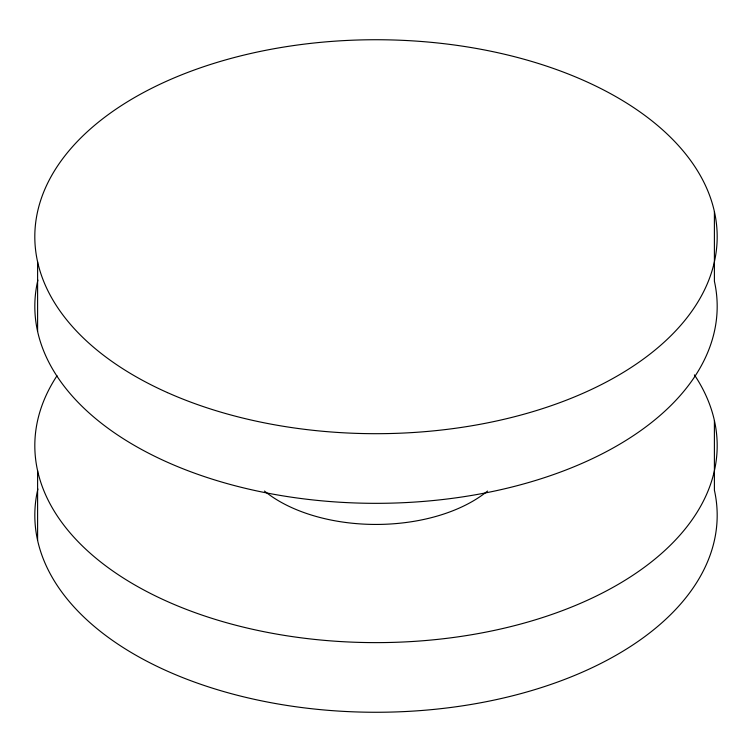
<?xml version="1.0" encoding="UTF-8"?>
<svg xmlns="http://www.w3.org/2000/svg" width="752" height="752" viewBox="0 0 752 752"><rect width="100%" height="100%" fill="white"/><g stroke="black" fill="none" stroke-linecap="round" stroke-linejoin="round"><path stroke-width="1.13" d="M714.4 211.613L714.4 281.257A341.182 196.977 0 0 1 374.928 503.332A341.182 196.977 0 0 1 37.882 280.035M714.4 420.547L714.4 490.191A341.182 196.977 0 0 1 374.928 712.266A341.182 196.977 0 0 1 37.882 488.96M37.6 261.809L37.6 331.453M37.6 470.743L37.6 540.387M694.406 374.881A341.182 196.977 0 0 1 376.818 642.622A341.182 196.977 0 0 1 57.011 375.765M487.54 491.047A136.469 78.791 0 0 1 264.478 491.056M167.452 392.61A341.182 196.977 0 0 0 714.118 263.04A341.182 196.977 0 0 0 246.421 54.492A341.182 196.977 0 0 0 167.452 392.61"/></g></svg>
